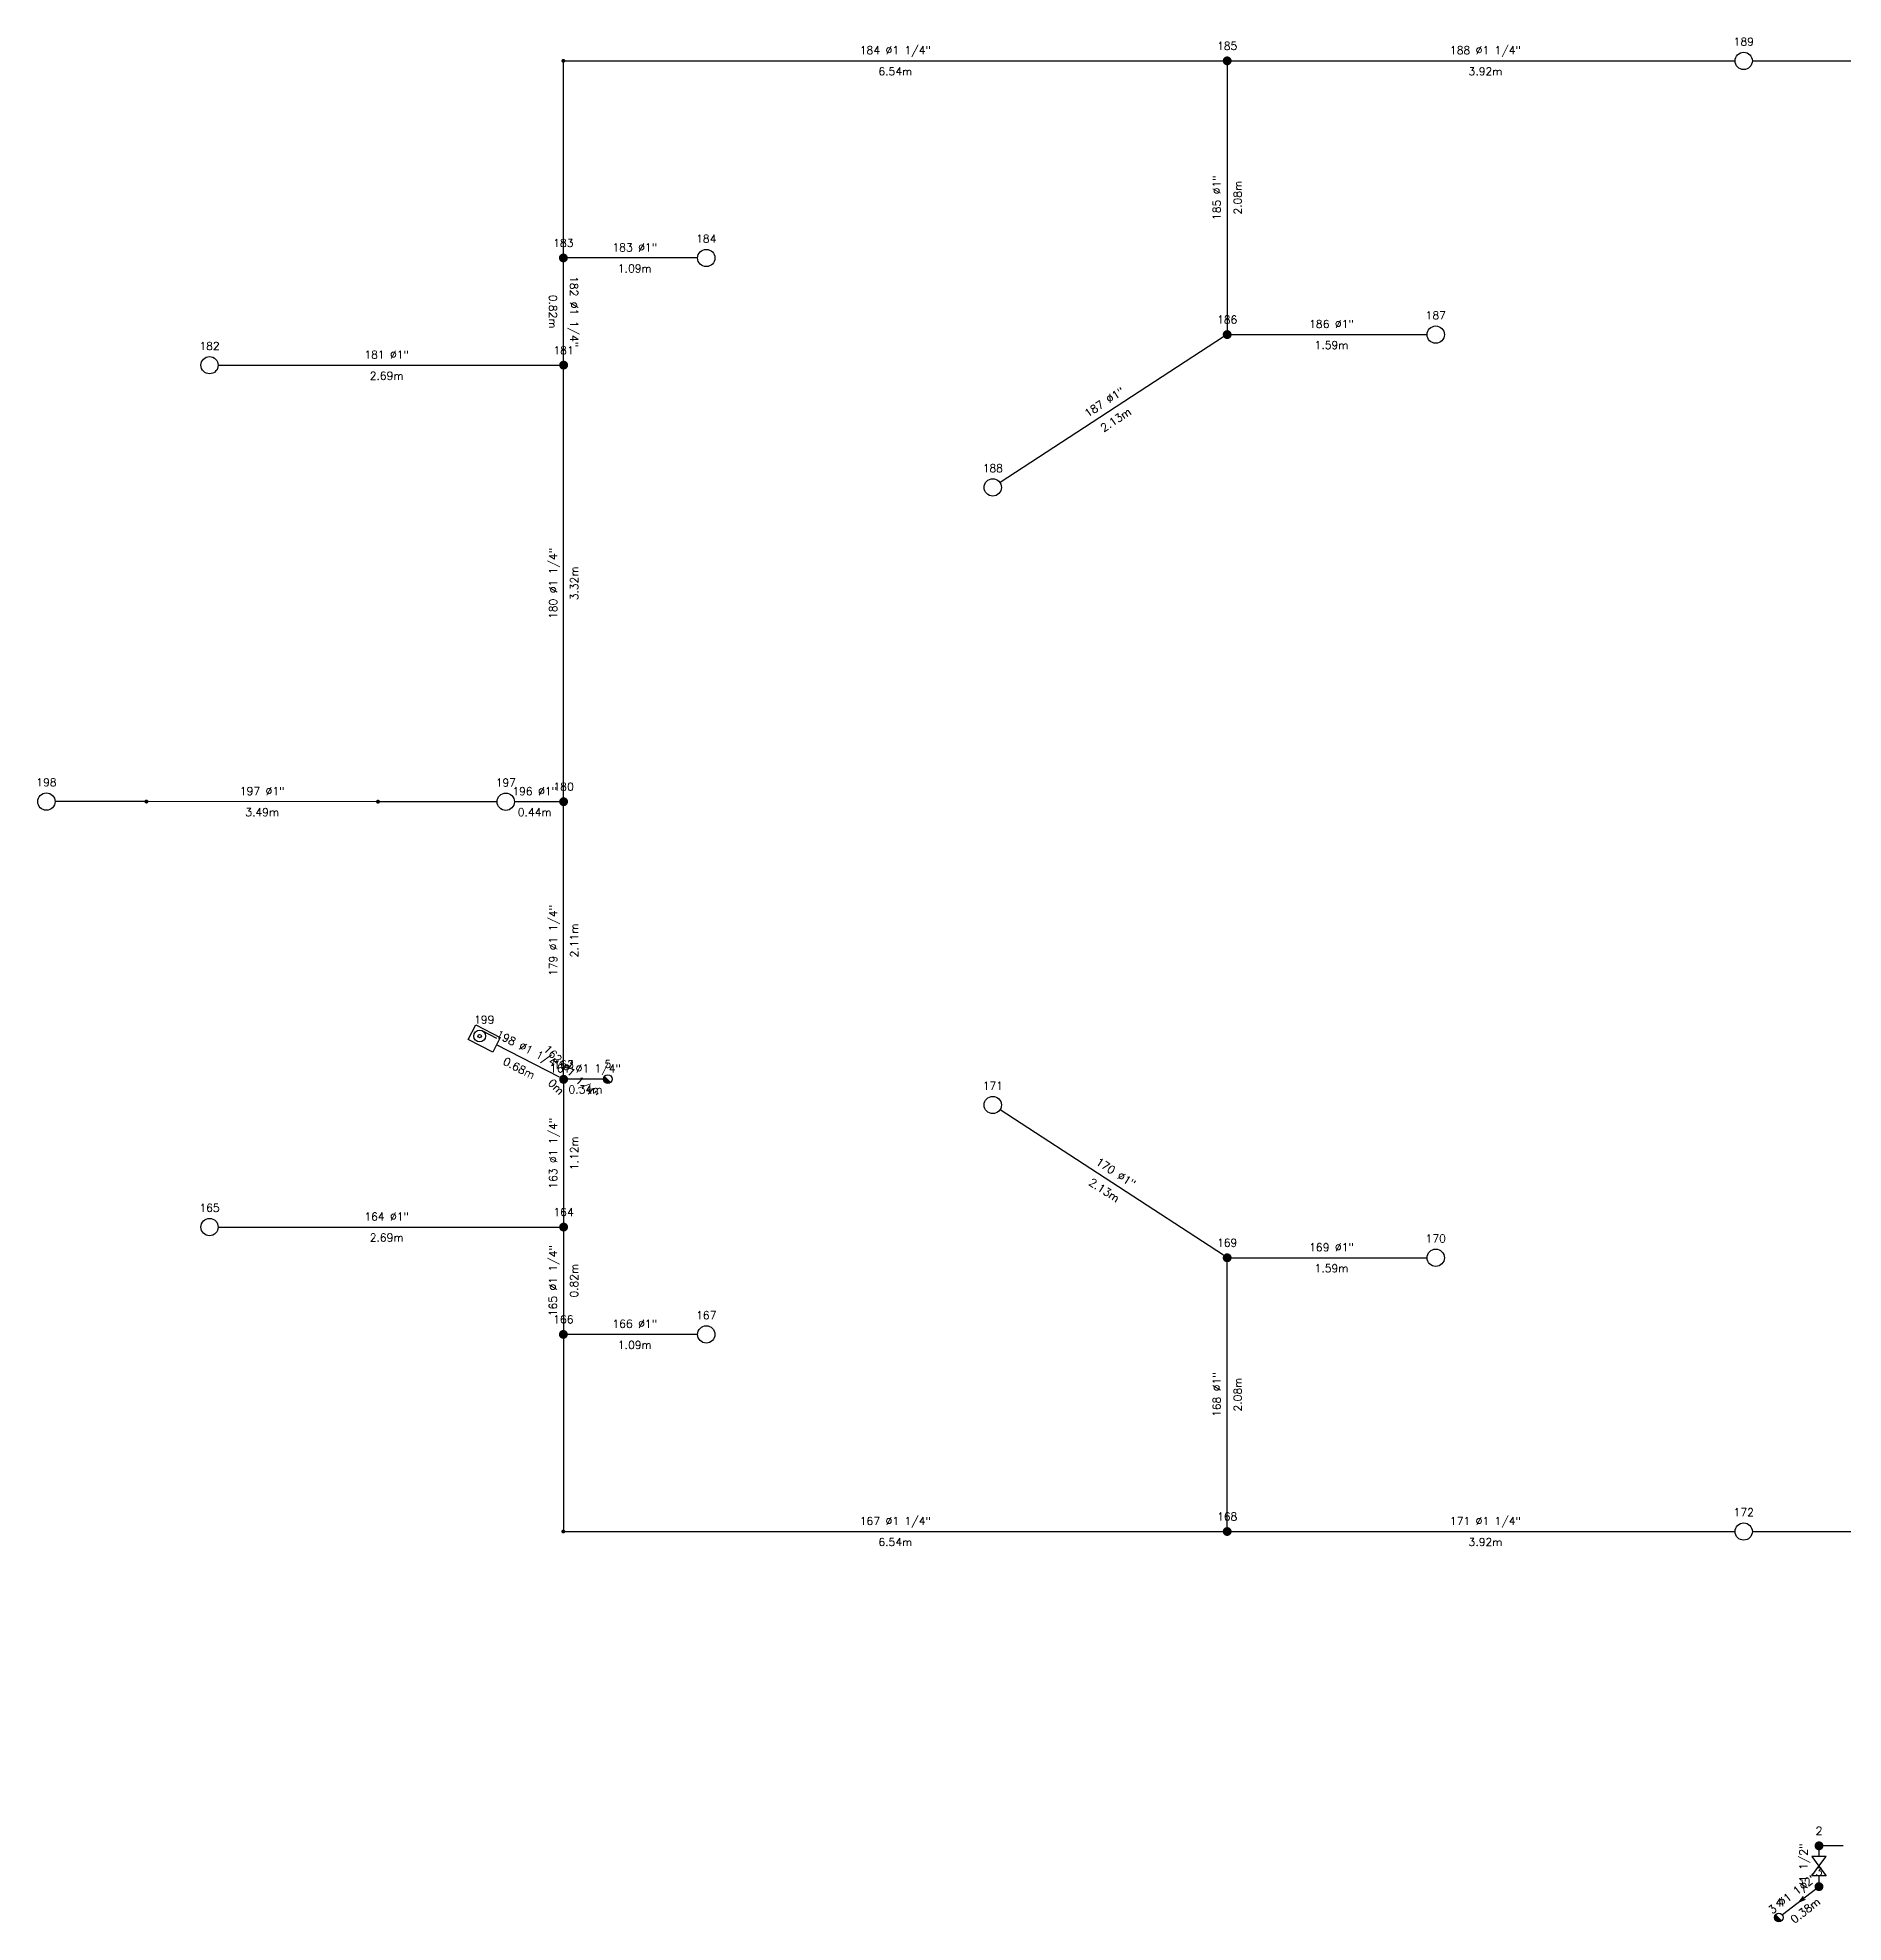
# Model space of a CAD drawing. Header units: metres. Extents: x -63.6 to 24.5, y -61.1 to 26.1.
# Drawn here: x -42.98 to -28.92, y -60.98 to -46.3 of the extents above; entities that cross this region are included whole.
import ezdxf
from ezdxf.enums import TextEntityAlignment as Align

# ---------------------------------------------------------------- set-up
doc = ezdxf.new("R2010")
doc.units = ezdxf.units.M
doc.header["$LTSCALE"] = 12.7
doc.layers.get('0').update_dxf_attribs({"linetype": 'CONTINUOUS'})
for name, color, linetype in [('TEXTO_NUDOS', 7, 'CONTINUOUS'), ('TEXTO_RAMAS', 7, 'CONTINUOUS'), ('UNIFILAR', 7, 'CONTINUOUS')]:
    doc.layers.add(name, color=color, linetype=linetype)
doc.styles.add('ROMANS', font='Romans', dxfattribs={"height": 0.0635})

# ---------------------------------------------------------------- blocks, each defined once
blk = doc.blocks.new('NUDO_DERIVACION_IPCI')
at = {"color": 0, "linetype": 'Continuous'}
for points in [[(-0.742494, 0.10584), (-0.749351, 0.031185), (-0.748721, -0.043781), (-0.749351, 0.031185)], [(-0.728219, 0.179437), (-0.742494, 0.10584), (-0.74061, -0.118309), (-0.748721, -0.043781)], [(-0.706667, 0.251241), (-0.728219, 0.179437), (-0.725099, -0.191656), (-0.74061, -0.118309)], [(-0.678054, 0.320535), (-0.706667, 0.251241), (-0.702343, -0.263087), (-0.725099, -0.191656)], [(-0.642667, 0.386626), (-0.678054, 0.320535), (-0.672569, -0.33189), (-0.702343, -0.263087)], [(-0.600858, 0.448854), (-0.642667, 0.386626), (-0.636075, -0.397377), (-0.672569, -0.33189)], [(-0.553045, 0.506597), (-0.600858, 0.448854), (-0.593226, -0.458893), (-0.636075, -0.397377)], [(-0.499707, 0.559279), (-0.553045, 0.506597), (-0.544449, -0.515825), (-0.593226, -0.458893)], [(-0.441376, 0.606372), (-0.499707, 0.559279), (-0.490233, -0.567602), (-0.544449, -0.515825)], [(-0.378635, 0.647407), (-0.441376, 0.606372), (-0.431118, -0.613708), (-0.490233, -0.567602)], [(-0.31211, 0.681973), (-0.378635, 0.647407), (-0.367696, -0.653682), (-0.431118, -0.613708)], [(-0.242467, 0.709725), (-0.31211, 0.681973), (-0.300599, -0.687124), (-0.367696, -0.653682)], [(-0.170402, 0.730386), (-0.242467, 0.709725), (-0.2305, -0.713702), (-0.300599, -0.687124)], [(-0.096633, 0.743749), (-0.170402, 0.730386), (-0.158097, -0.733148), (-0.2305, -0.713702)], [(-0.0219, 0.74968), (-0.096633, 0.743749), (-0.084114, -0.745268), (-0.158097, -0.733148)], [(0.053053, 0.748121), (-0.0219, 0.74968), (-0.009291, -0.749942), (-0.084114, -0.745268)], [(0.127475, 0.739087), (0.053053, 0.748121), (0.065624, -0.747123), (-0.009291, -0.749942)], [(0.200624, 0.722669), (0.127475, 0.739087), (0.139884, -0.736839), (0.065624, -0.747123)], [(0.271768, 0.699029), (0.200624, 0.722669), (0.212747, -0.719193), (0.139884, -0.736839)], [(0.340197, 0.668406), (0.271768, 0.699029), (0.283483, -0.694361), (0.212747, -0.719193)], [(0.405227, 0.631103), (0.340197, 0.668406), (0.351388, -0.662591), (0.283483, -0.694361)], [(0.466207, 0.587495), (0.405227, 0.631103), (0.415781, -0.624201), (0.351388, -0.662591)], [(0.52253, 0.538017), (0.466207, 0.587495), (0.47602, -0.579573), (0.415781, -0.624201)], [(0.573632, 0.483163), (0.52253, 0.538017), (0.531502, -0.529155), (0.47602, -0.579573)], [(0.619002, 0.423482), (0.573632, 0.483163), (0.581674, -0.47345), (0.531502, -0.529155)], [(0.658187, 0.359569), (0.619002, 0.423482), (0.626035, -0.413014), (0.581674, -0.47345)], [(0.690796, 0.292064), (0.658187, 0.359569), (0.66414, -0.348452), (0.626035, -0.413014)], [(0.716502, 0.22164), (0.690796, 0.292064), (0.695609, -0.280407), (0.66414, -0.348452)], [(0.73505, 0.149002), (0.716502, 0.22164), (0.720128, -0.209562), (0.695609, -0.280407)], [(0.746253, 0.074875), (0.73505, 0.149002), (0.737451, -0.136622), (0.720128, -0.209562)], [(0.75, 0), (0.746253, 0.074875), (0.747407, -0.062317), (0.737451, -0.136622)]]:
    blk.add_solid(points, dxfattribs=at)
blk = doc.blocks.new('CONEXION_PLANTAS_IPCI')
at = {"color": 0, "linetype": 'Continuous'}
blk.add_circle((-0.004736, -0.005671), 1.5, dxfattribs=at)
for points in [[(-1.499779, 0.11617), (-1.504474, -0.033694), (0.363297, -1.459821), (0.216286, -1.489298)], [(-1.480147, 0.264817), (-1.499779, 0.11617), (0.506632, -1.415814), (0.363297, -1.459821)], [(-1.445772, 0.410761), (-1.480147, 0.264817), (0.644856, -1.357718), (0.506632, -1.415814)], [(-1.396999, 0.552544), (-1.445772, 0.410761), (0.77659, -1.286112), (0.644856, -1.357718)], [(-1.334315, 0.688749), (-1.396999, 0.552544), (0.900518, -1.201713), (0.77659, -1.286112)], [(-1.258346, 0.818016), (-1.334315, 0.688749), (1.0154, -1.105363), (0.900518, -1.201713)], [(-1.169852, 0.939054), (-1.258346, 0.818016), (1.047775, -1.074419), (1.0154, -1.105363)], [(-1.069716, 1.050651), (-1.169852, 0.939054), (-0.004736, -0.005671), (1.047775, -1.074419)], [(-1.504474, -0.033694), (-1.494184, -0.183278), (0.216286, -1.489298), (0.067066, -1.503952)], [(-1.494184, -0.183278), (-1.469012, -0.331087), (0.067066, -1.503952), (-0.082871, -1.503635)], [(-1.469012, -0.331087), (-1.429209, -0.475645), (-0.082871, -1.503635), (-0.232027, -1.488351)], [(-1.429209, -0.475645), (-1.375174, -0.615507), (-0.232027, -1.488351), (-0.378913, -1.458252)], [(-1.375174, -0.615507), (-1.307445, -0.749276), (-0.378913, -1.458252), (-0.52206, -1.41364)], [(-1.307445, -0.749276), (-1.226701, -0.875615), (-0.52206, -1.41364), (-0.660037, -1.35496)], [(-1.226701, -0.875615), (-1.133746, -0.993262), (-0.660037, -1.35496), (-0.791468, -1.282798)], [(-1.133746, -0.993262), (-1.029511, -1.101041), (-0.791468, -1.282798), (-0.915037, -1.197876)]]:
    blk.add_solid(points, dxfattribs=at)
blk = doc.blocks.new('LLAVE_PASO_IPCI')
at = {"color": 0, "linetype": 'Continuous'}
for p, q in [((-0.056294, -0.042034), (-0.056294, 0.042034)), ((-0.056294, 0.042034), (0, 0)), ((0, 0), (-0.056294, -0.042034)), ((0.056294, 0.042034), (0, 0)), ((0, 0), (0.056294, -0.042034)), ((0.056294, -0.042034), (0.056294, 0.042034))]:
    blk.add_line(p, q, dxfattribs=at)
blk = doc.blocks.new('BOCA_INCENDIOS_IPCI')
at = {"color": 0, "linetype": 'Continuous'}
for p, q in [((-2, 1.2), (2, 1.2)), ((-2, -1.2), (-2, 1.2)), ((-0.75, 0.85), (1.535532, 0.85)), ((2, 1.2), (2, -1.2)), ((2, -1.2), (-2, -1.2))]:
    blk.add_line(p, q, dxfattribs=at)
for radius in [0.85, 0.25]:
    blk.add_circle((-0.75, 0), radius, dxfattribs=at)
blk = doc.blocks.new('NUDO_PASO_IPCI')
at = {"color": 0, "linetype": 'Continuous'}
for points in [[(-0.742494, 0.10584), (-0.749351, 0.031185), (-0.748721, -0.043781), (-0.749351, 0.031185)], [(-0.728219, 0.179437), (-0.742494, 0.10584), (-0.74061, -0.118309), (-0.748721, -0.043781)], [(-0.706667, 0.251241), (-0.728219, 0.179437), (-0.725099, -0.191656), (-0.74061, -0.118309)], [(-0.678054, 0.320535), (-0.706667, 0.251241), (-0.702343, -0.263087), (-0.725099, -0.191656)], [(-0.642667, 0.386626), (-0.678054, 0.320535), (-0.672569, -0.33189), (-0.702343, -0.263087)], [(-0.600858, 0.448854), (-0.642667, 0.386626), (-0.636075, -0.397377), (-0.672569, -0.33189)], [(-0.553045, 0.506597), (-0.600858, 0.448854), (-0.593226, -0.458893), (-0.636075, -0.397377)], [(-0.499707, 0.559279), (-0.553045, 0.506597), (-0.544449, -0.515825), (-0.593226, -0.458893)], [(-0.441376, 0.606372), (-0.499707, 0.559279), (-0.490233, -0.567602), (-0.544449, -0.515825)], [(-0.378635, 0.647407), (-0.441376, 0.606372), (-0.431118, -0.613708), (-0.490233, -0.567602)], [(-0.31211, 0.681973), (-0.378635, 0.647407), (-0.367696, -0.653682), (-0.431118, -0.613708)], [(-0.242467, 0.709725), (-0.31211, 0.681973), (-0.300599, -0.687124), (-0.367696, -0.653682)], [(-0.170402, 0.730386), (-0.242467, 0.709725), (-0.2305, -0.713702), (-0.300599, -0.687124)], [(-0.096633, 0.743749), (-0.170402, 0.730386), (-0.158097, -0.733148), (-0.2305, -0.713702)], [(-0.0219, 0.74968), (-0.096633, 0.743749), (-0.084114, -0.745268), (-0.158097, -0.733148)], [(0.053053, 0.748121), (-0.0219, 0.74968), (-0.009291, -0.749942), (-0.084114, -0.745268)], [(0.127475, 0.739087), (0.053053, 0.748121), (0.065624, -0.747123), (-0.009291, -0.749942)], [(0.200624, 0.722669), (0.127475, 0.739087), (0.139884, -0.736839), (0.065624, -0.747123)], [(0.271768, 0.699029), (0.200624, 0.722669), (0.212747, -0.719193), (0.139884, -0.736839)], [(0.340197, 0.668406), (0.271768, 0.699029), (0.283483, -0.694361), (0.212747, -0.719193)], [(0.405227, 0.631103), (0.340197, 0.668406), (0.351388, -0.662591), (0.283483, -0.694361)], [(0.466207, 0.587495), (0.405227, 0.631103), (0.415781, -0.624201), (0.351388, -0.662591)], [(0.52253, 0.538017), (0.466207, 0.587495), (0.47602, -0.579573), (0.415781, -0.624201)], [(0.573632, 0.483163), (0.52253, 0.538017), (0.531502, -0.529155), (0.47602, -0.579573)], [(0.619002, 0.423482), (0.573632, 0.483163), (0.581674, -0.47345), (0.531502, -0.529155)], [(0.658187, 0.359569), (0.619002, 0.423482), (0.626035, -0.413014), (0.581674, -0.47345)], [(0.690796, 0.292064), (0.658187, 0.359569), (0.66414, -0.348452), (0.626035, -0.413014)], [(0.716502, 0.22164), (0.690796, 0.292064), (0.695609, -0.280407), (0.66414, -0.348452)], [(0.73505, 0.149002), (0.716502, 0.22164), (0.720128, -0.209562), (0.695609, -0.280407)], [(0.746253, 0.074875), (0.73505, 0.149002), (0.737451, -0.136622), (0.720128, -0.209562)], [(0.75, 0), (0.746253, 0.074875), (0.747407, -0.062317), (0.737451, -0.136622)]]:
    blk.add_solid(points, dxfattribs=at)
blk = doc.blocks.new('ROCIADOR_AUTOMATICO_IPCI')
at = {"color": 0, "linetype": 'Continuous'}
blk.add_circle((-0.004736, -0.005671), 1.5, dxfattribs=at)

msp = doc.modelspace()

# ---------------------------------------------------------------- linework, layer by layer
at = {"layer": 'UNIFILAR', "color": 94, "linetype": 'Continuous'}
for p, q in [((-38.889, -47.983, 2.562), (-38.889, -46.498, 2.562)), ((-38.873, -46.483, 2.562), (-33.755, -46.483, 2.562)), ((-33.72, -46.517, 2.562), (-33.72, -48.58, 2.562)), ((-33.686, -46.483, 2.562), (-29.766, -46.483, 2.562)), ((-29.631, -46.483, 2.562), (-26.3, -46.483, 2.562)), ((-38.887, -48.819, 2.562), (-38.889, -48.052, 2.562)), ((-37.844, -48.018, 2.562), (-38.854, -48.018, 2.562)), ((-33.749, -48.633, 2.562), (-35.488, -49.768, 2.562)), ((-33.686, -48.615, 2.562), (-32.163, -48.615, 2.562)), ((-41.576, -48.853, 2.562), (-38.921, -48.853, 2.562)), ((-38.887, -52.218, 2.562), (-38.887, -48.888, 2.562)), ((-42.151, -52.252, 1.414), (-42.847, -52.252, 1.414)), ((-40.347, -52.253, 2.562), (-42.12, -52.252, 1.414)), ((-39.405, -52.253, 2.562), (-40.316, -52.253, 2.562)), ((-38.921, -52.253, 2.562), (-39.27, -52.253, 2.562)), ((-38.887, -54.381, 2.562), (-38.887, -52.288, 2.562)), ((-38.918, -54.399, 1.537), (-39.409, -54.146, 1.537)), ((-38.89, -54.413), (-38.887, -54.415, 1.537)), ((-38.887, -54.415, 1.537), (-38.887, -54.416, 2.562)), ((-38.887, -54.45, 2.562), (-38.887, -55.531, 2.562)), ((-38.577, -54.413), (-38.875, -54.413)), ((-33.749, -55.786, 2.562), (-35.488, -54.652, 2.562)), ((-41.576, -55.566, 2.562), (-38.921, -55.566, 2.562)), ((-38.887, -55.601, 2.562), (-38.889, -56.367, 2.562)), ((-33.72, -57.902, 2.562), (-33.72, -55.839, 2.562)), ((-33.686, -55.805, 2.562), (-32.163, -55.805, 2.562)), ((-38.889, -56.436, 2.562), (-38.889, -57.921, 2.562)), ((-37.844, -56.402, 2.562), (-38.854, -56.402, 2.562)), ((-38.873, -57.937, 2.562), (-33.755, -57.937, 2.562)), ((-33.686, -57.937, 2.562), (-29.766, -57.937, 2.562)), ((-29.631, -57.937, 2.562), (-26.3, -57.937, 2.562)), ((-29.112, -60.419), (-29.112, -60.469)), ((-28.923, -60.385), (-29.078, -60.385)), ((-29.112, -60.619), (-29.112, -60.668)), ((-29.14, -60.724), (-29.397, -60.923)), ((-29.236, -60.78), (-29.268, -60.823)), ((-29.219, -60.803), (-29.268, -60.823))]:
    msp.add_line(p, q, dxfattribs=at)

# ---------------------------------------------------------------- block references
at = {"layer": 'UNIFILAR', "color": 94, "linetype": 'Continuous', "zscale": 1.024943720238734}
for name, p, xscale, yscale in [('NUDO_PASO_IPCI', (-38.889, -46.483, 2.562), 0.02049887440477468, 0.02049887440477468), ('NUDO_DERIVACION_IPCI', (-33.72, -46.483, 2.562), 0.04612246741074302, 0.04612246741074302), ('ROCIADOR_AUTOMATICO_IPCI', (-29.698, -46.483, 2.562), 0.0448412877604446, 0.0448412877604446), ('NUDO_DERIVACION_IPCI', (-38.889, -48.018, 2.562), 0.04612246741074302, 0.04612246741074302), ('ROCIADOR_AUTOMATICO_IPCI', (-37.776, -48.018, 2.562), 0.0448412877604446, 0.0448412877604446), ('NUDO_DERIVACION_IPCI', (-33.72, -48.615, 2.562), 0.04612246741074302, 0.04612246741074302), ('ROCIADOR_AUTOMATICO_IPCI', (-32.096, -48.615, 2.562), 0.0448412877604446, 0.0448412877604446), ('ROCIADOR_AUTOMATICO_IPCI', (-41.644, -48.853, 2.562), 0.0448412877604446, 0.0448412877604446), ('NUDO_DERIVACION_IPCI', (-38.887, -48.853, 2.562), 0.04612246741074302, 0.04612246741074302), ('ROCIADOR_AUTOMATICO_IPCI', (-35.545, -49.805, 2.562), 0.0448412877604446, 0.0448412877604446), ('ROCIADOR_AUTOMATICO_IPCI', (-42.914, -52.252, 1.414), 0.0448412877604446, 0.0448412877604446), ('NUDO_PASO_IPCI', (-42.136, -52.252, 1.414), 0.02049887440477468, 0.02049887440477468), ('NUDO_PASO_IPCI', (-40.332, -52.253, 2.562), 0.02049887440477468, 0.02049887440477468), ('ROCIADOR_AUTOMATICO_IPCI', (-39.337, -52.253, 2.562), 0.0448412877604446, 0.0448412877604446), ('NUDO_DERIVACION_IPCI', (-38.887, -52.253, 2.562), 0.04612246741074302, 0.04612246741074302), ('NUDO_DERIVACION_IPCI', (-38.887, -54.415, 1.537), 0.04612246741074302, 0.04612246741074302), ('NUDO_DERIVACION_IPCI', (-38.887, -54.416, 2.562), 0.04612246741074302, 0.04612246741074302), ('NUDO_PASO_IPCI', (-38.89, -54.413), 0.02049887440477468, 0.02049887440477468), ('CONEXION_PLANTAS_IPCI', (-38.543, -54.413), 0.02254876184525214, 0.02254876184525214), ('ROCIADOR_AUTOMATICO_IPCI', (-35.545, -54.615, 2.562), 0.0448412877604446, 0.0448412877604446), ('ROCIADOR_AUTOMATICO_IPCI', (-41.644, -55.566, 2.562), 0.0448412877604446, 0.0448412877604446), ('NUDO_DERIVACION_IPCI', (-38.887, -55.566, 2.562), 0.04612246741074302, 0.04612246741074302), ('NUDO_DERIVACION_IPCI', (-33.72, -55.805, 2.562), 0.04612246741074302, 0.04612246741074302), ('ROCIADOR_AUTOMATICO_IPCI', (-32.096, -55.805, 2.562), 0.0448412877604446, 0.0448412877604446), ('ROCIADOR_AUTOMATICO_IPCI', (-37.776, -56.402, 2.562), 0.0448412877604446, 0.0448412877604446), ('NUDO_DERIVACION_IPCI', (-38.889, -56.402, 2.562), 0.04612246741074302, 0.04612246741074302), ('NUDO_PASO_IPCI', (-38.889, -57.937, 2.562), 0.02049887440477468, 0.02049887440477468), ('NUDO_DERIVACION_IPCI', (-33.72, -57.937, 2.562), 0.04612246741074302, 0.04612246741074302), ('ROCIADOR_AUTOMATICO_IPCI', (-29.698, -57.937, 2.562), 0.0448412877604446, 0.0448412877604446), ('NUDO_DERIVACION_IPCI', (-29.112, -60.385), 0.04612246741074302, 0.04612246741074302), ('NUDO_DERIVACION_IPCI', (-29.112, -60.703), 0.04612246741074302, 0.04612246741074302), ('CONEXION_PLANTAS_IPCI', (-29.424, -60.943), 0.02254876184525214, 0.02254876184525214)]:
    msp.add_blockref(name, p, dxfattribs=dict(at, xscale=xscale, yscale=yscale))
for name, p, xscale, yscale, rotation in [('BOCA_INCENDIOS_IPCI', (-39.505, -54.097, 1.537), 0.05380954531253351, 0.05380954531253351, 332.5), ('LLAVE_PASO_IPCI', (-29.112, -60.544), 1.328327061429399, 1.328327061429399, 90)]:
    msp.add_blockref(name, p, dxfattribs=dict(at, xscale=xscale, yscale=yscale, rotation=rotation))

# ---------------------------------------------------------------- texts
at = {"layer": 'TEXTO_NUDOS', "color": 94, "linetype": 'Continuous', "style": 'ROMANS'}
for s, p in [('185', (-33.72, -46.397, 2.562)), ('189', (-29.698, -46.364, 2.562)), ('184', (-37.776, -47.899, 2.562)), ('183', (-38.889, -47.932, 2.562)), ('187', (-32.096, -48.496, 2.562)), ('186', (-33.72, -48.529, 2.562)), ('182', (-41.644, -48.735, 2.562)), ('181', (-38.887, -48.768, 2.562)), ('188', (-35.545, -49.686, 2.562)), ('198', (-42.914, -52.133, 1.414)), ('197', (-39.337, -52.135, 2.562)), ('180', (-38.887, -52.167, 2.562)), ('199', (-39.505, -53.981, 1.537)), ('162', (-38.887, -54.329, 1.537)), ('163', (-38.887, -54.33, 2.562)), ('5', (-38.543, -54.327)), ('171', (-35.545, -54.496, 2.562)), ('165', (-41.644, -55.447, 2.562)), ('164', (-38.887, -55.48, 2.562)), ('170', (-32.096, -55.686, 2.562)), ('169', (-33.72, -55.719, 2.562)), ('166', (-38.889, -56.316, 2.562)), ('167', (-37.776, -56.283, 2.562)), ('168', (-33.72, -57.851, 2.562)), ('172', (-29.698, -57.818, 2.562)), ('2', (-29.112, -60.299)), ('3', (-29.112, -60.617)), ('4', (-29.424, -60.858))]:
    msp.add_text(s, height=0.0615, dxfattribs=at).set_placement(p, align=Align.CENTER)
at = {"layer": 'TEXTO_RAMAS', "color": 94, "linetype": 'Continuous', "style": 'ROMANS'}
for s, p in [('184 Ø1 1/4"', (-36.304, -46.431, 2.562)), ('188 Ø1 1/4"', (-31.709, -46.431, 2.562)), ('183 Ø1"', (-38.333, -47.967, 2.562)), ('186 Ø1"', (-32.908, -48.563, 2.562)), ('196 Ø1"', (-39.112, -52.202, 2.562)), ('161 Ø1 1/4"', (-38.717, -54.361)), ('169 Ø1"', (-32.908, -55.754, 2.562)), ('166 Ø1"', (-38.333, -56.35, 2.562)), ('167 Ø1 1/4"', (-36.304, -57.886, 2.562)), ('171 Ø1 1/4"', (-31.709, -57.886, 2.562))]:
    msp.add_text(s, height=0.0615, dxfattribs=at).set_placement(p, align=Align.CENTER)
for s, p in [('6.54m', (-36.304, -46.534, 2.562)), ('3.92m', (-31.709, -46.534, 2.562)), ('1.09m', (-38.333, -48.069, 2.562)), ('1.59m', (-32.908, -48.666, 2.562)), ('0.44m', (-39.112, -52.304, 2.562)), ('0.34m', (-38.717, -54.464)), ('1.59m', (-32.908, -55.856, 2.562)), ('1.09m', (-38.333, -56.453, 2.562)), ('6.54m', (-36.304, -57.988, 2.562)), ('3.92m', (-31.709, -57.988, 2.562))]:
    msp.add_text(s, height=0.0615, dxfattribs=at).set_placement(p, align=Align.TOP_CENTER)
for s, rotation, p in [('185 Ø1"', 90, (-33.771, -47.549, 2.562)), ('182 Ø1 1/4"', 270.1387, (-38.836, -48.436, 2.562)), ('181 Ø1"', 0.0001, (-40.265, -48.802, 2.562)), ('187 Ø1"', 33.116, (-34.66, -49.167, 2.562)), ('180 Ø1 1/4"', 90, (-38.938, -50.553, 2.562)), ('197 Ø1"', 359.9575, (-41.234, -52.201, 1.988)), ('179 Ø1 1/4"', 90, (-38.938, -53.334, 2.562)), ('198 Ø1 1/4"', 332.7535, (-39.173, -54.21, 1.537)), ('162 Ø1 1/4"', 315.4193, (-38.851, -54.379, 2.05)), ('163 Ø1 1/4"', 90, (-38.938, -54.991, 2.562)), ('170 Ø1"', 326.884, (-34.604, -55.167, 2.562)), ('164 Ø1"', 359.9999, (-40.265, -55.515, 2.562)), ('165 Ø1 1/4"', 89.8613, (-38.939, -55.984, 2.562)), ('168 Ø1"', 90, (-33.771, -56.871, 2.562)), ('Ø1 1/2"', 90, (-29.202, -60.544)), ('3 Ø1 1/2"', 37.6406, (-29.299, -60.782))]:
    msp.add_text(s, height=0.0615, rotation=rotation, dxfattribs=at).set_placement(p, align=Align.CENTER)
for s, rotation, p in [('2.08m', 90, (-33.669, -47.549, 2.562)), ('0.82m', 270.1387, (-38.939, -48.436, 2.562)), ('2.69m', 0.0001, (-40.265, -48.905, 2.562)), ('2.13m', 33.116, (-34.604, -49.252, 2.562)), ('3.32m', 90, (-38.835, -50.553, 2.562)), ('3.49m', 359.9575, (-41.234, -52.304, 1.988)), ('2.11m', 90, (-38.835, -53.334, 2.562)), ('0.68m', 332.7535, (-39.22, -54.301, 1.537)), ('0m', 315.4193, (-38.923, -54.452, 2.05)), ('1.12m', 90, (-38.835, -54.991, 2.562)), ('2.13m', 326.884, (-34.66, -55.253, 2.562)), ('2.69m', 359.9999, (-40.265, -55.617, 2.562)), ('0.82m', 89.8613, (-38.836, -55.984, 2.562)), ('2.08m', 90, (-33.669, -56.871, 2.562)), ('0.38m', 37.6406, (-29.237, -60.864))]:
    msp.add_text(s, height=0.0615, rotation=rotation, dxfattribs=at).set_placement(p, align=Align.TOP_CENTER)

doc.saveas('drawing.dxf')
